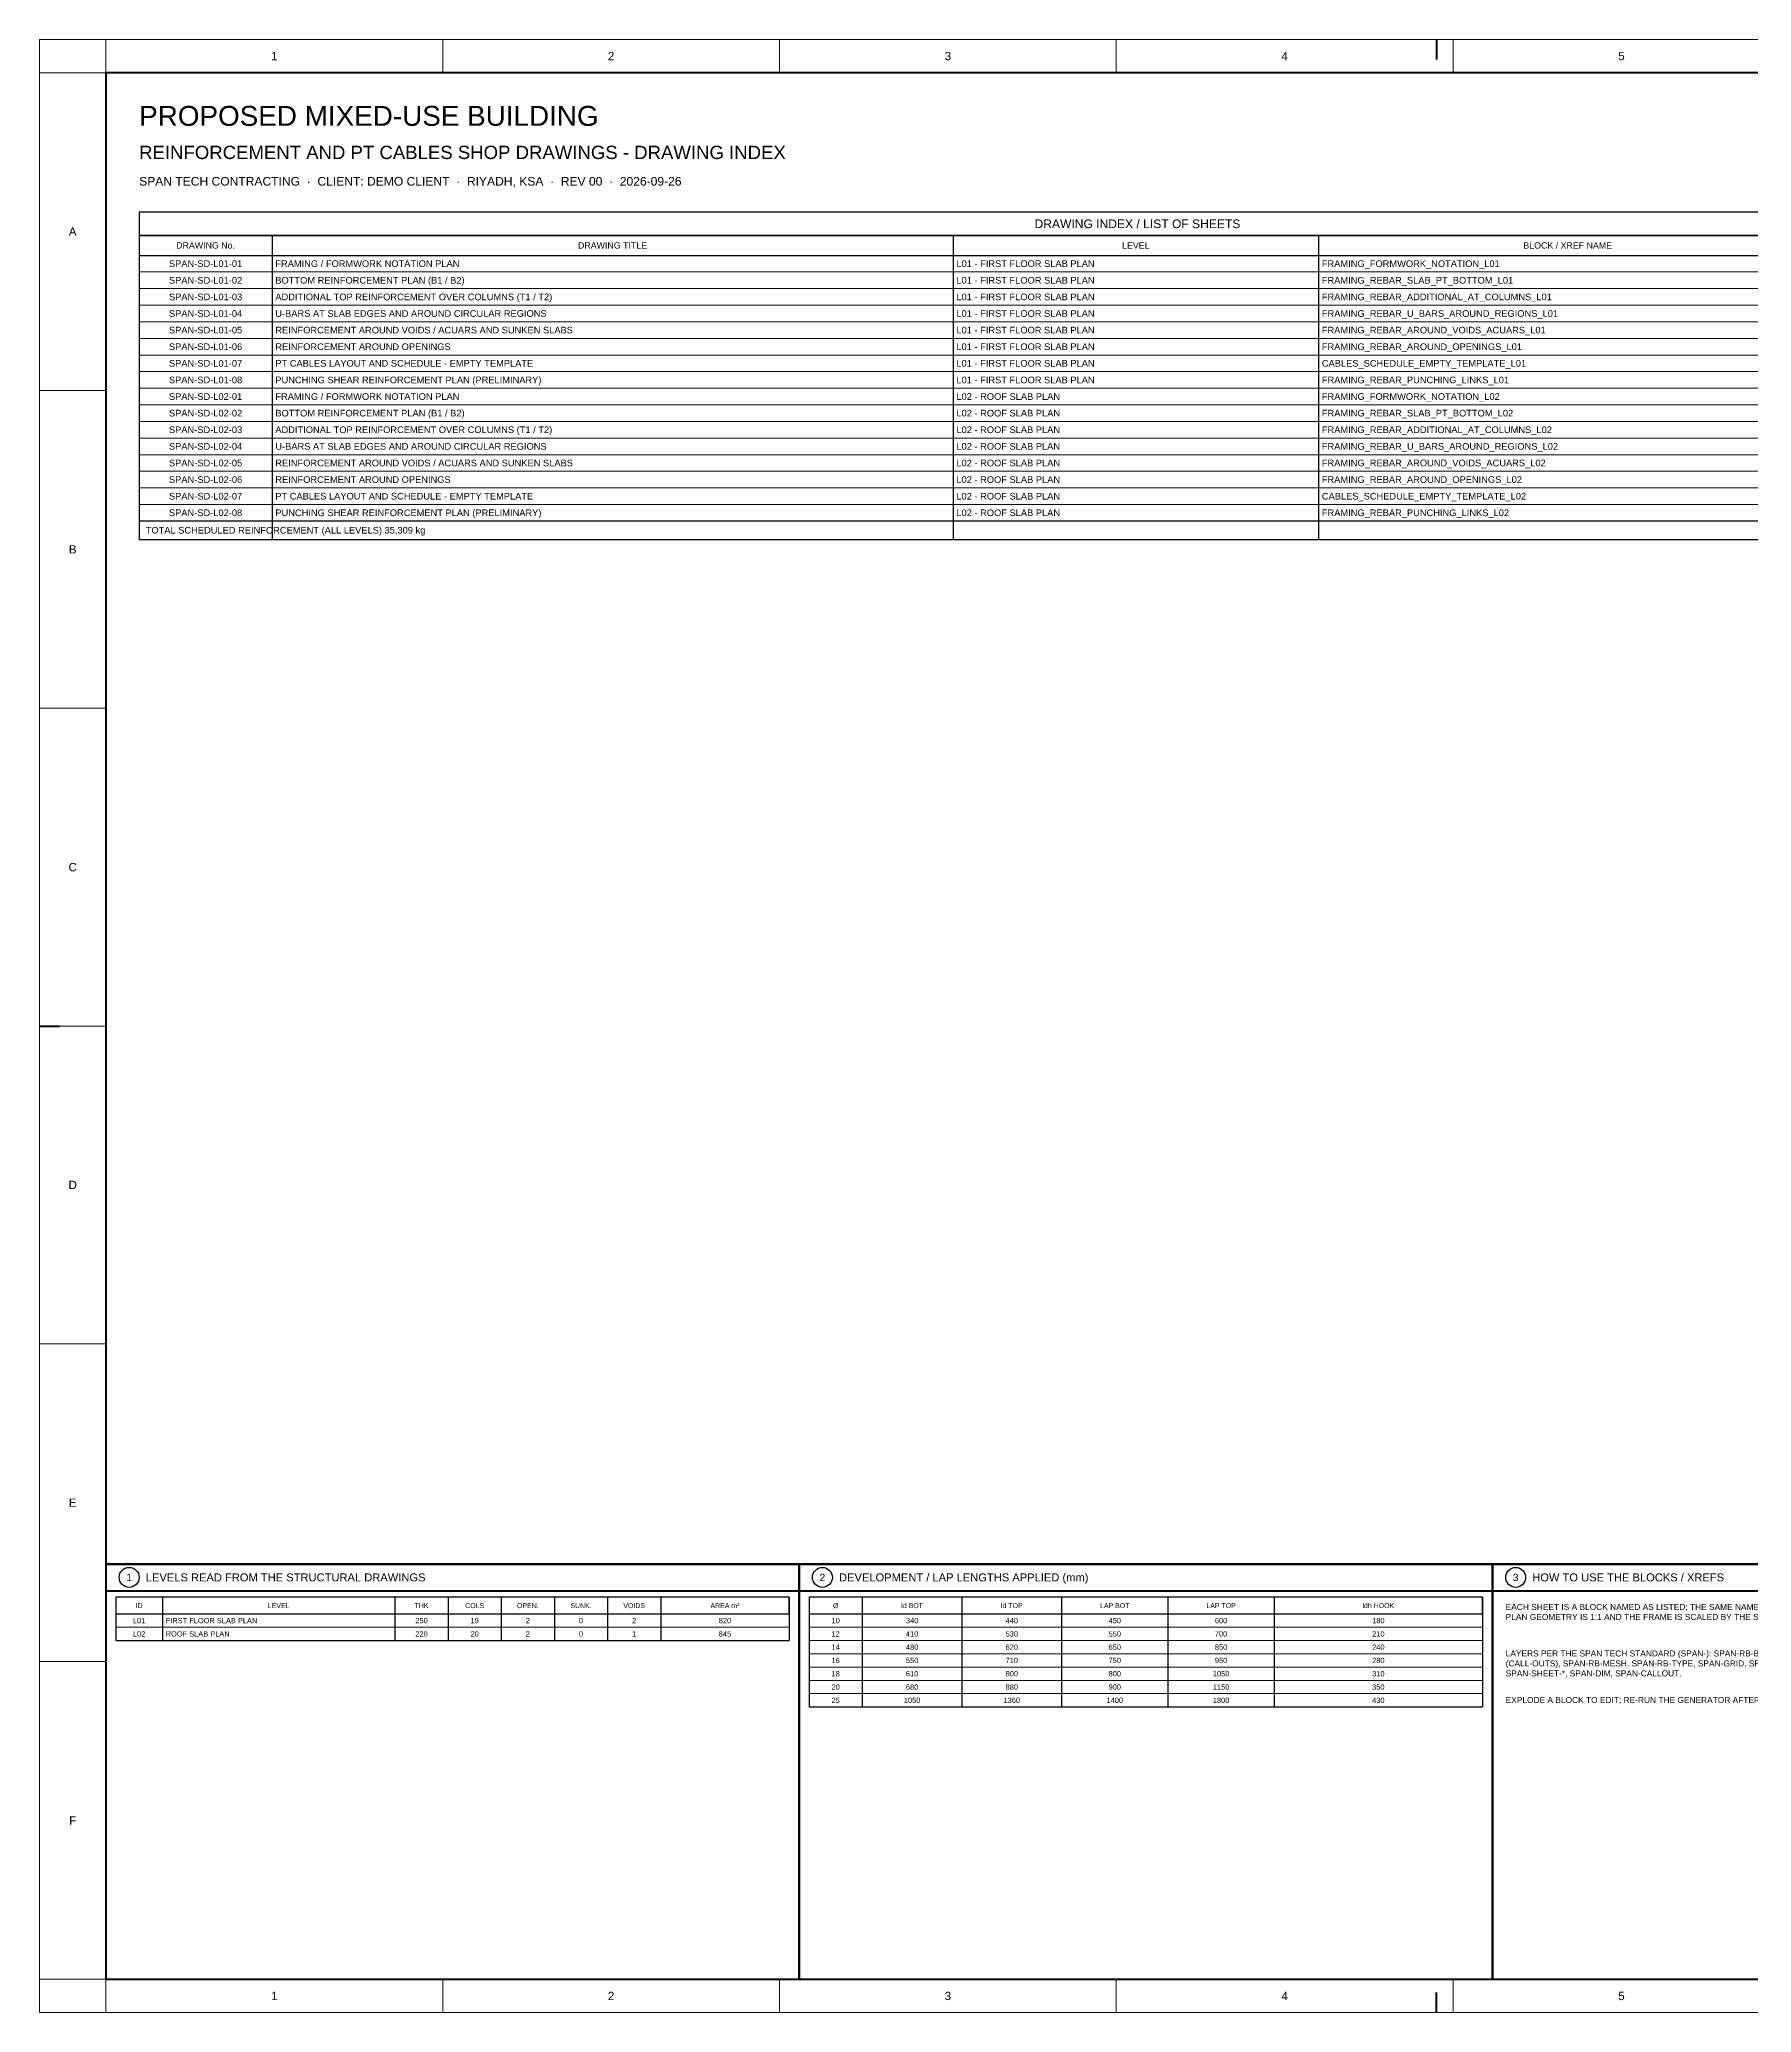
# Model space of a CAD drawing. Header units: millimetres. Extents: x 0 to 84100, y 0 to 59400.
# Drawn here: x 0 to 51533, y 0 to 59400 of the extents above; entities that cross this region are included whole.
import ezdxf
from ezdxf.enums import TextEntityAlignment as Align

# ---------------------------------------------------------------- set-up
doc = ezdxf.new("R2010")
doc.units = ezdxf.units.MM
doc.header["$LTSCALE"] = 25
doc.layers.get('0').update_dxf_attribs({"linetype": 'CONTINUOUS'})
for name, color, linetype in [('SPAN-CALLOUT', 3, 'CONTINUOUS'), ('SPAN-SHEET-NOTES', 7, 'CONTINUOUS'), ('SPAN-SHEET-SCHEDULE', 7, 'CONTINUOUS'), ('SPAN-SHEET-SCHEDULE-TEXT', 7, 'CONTINUOUS'), ('SPAN-SHEET-TEXT', 2, 'CONTINUOUS')]:
    doc.layers.add(name, color=color, linetype=linetype)
doc.layers.add('SPAN-SHEET-FRAME', color=7, linetype='CONTINUOUS', lineweight=50)
doc.layers.add('SPAN-SHEET-TITLE', color=7, linetype='CONTINUOUS', lineweight=25)
doc.styles.get("Standard").update_dxf_attribs({"font": 'arial.ttf'})

# ---------------------------------------------------------------- blocks, each defined once
blk = doc.blocks.new('SHOP_DRAWINGS_COVER_INDEX')
at = {"layer": 'SPAN-CALLOUT'}
for centre in [(2700, 13100), (23566.666667, 13100), (44433.333333, 13100)]:
    blk.add_circle(centre, 300, dxfattribs=at)
at = {"layer": 'SPAN-SHEET-FRAME', "lineweight": 13}
for p, q in [((2000, 58400), (2000, 59400)), ((12137.5, 58400), (12137.5, 59400)), ((22275, 58400), (22275, 59400)), ((32412.5, 58400), (32412.5, 59400)), ((42550, 58400), (42550, 59400)), ((0, 58400), (2000, 58400)), ((0, 48833.333333), (2000, 48833.333333)), ((0, 39266.666667), (2000, 39266.666667)), ((0, 29700), (2000, 29700)), ((0, 20133.333333), (2000, 20133.333333)), ((0, 10566.666667), (2000, 10566.666667)), ((0, 1000), (2000, 1000)), ((2000, 0), (2000, 1000)), ((12137.5, 0), (12137.5, 1000)), ((22275, 0), (22275, 1000)), ((32412.5, 0), (32412.5, 1000)), ((42550, 0), (42550, 1000))]:
    blk.add_line(p, q, dxfattribs=at)
at = {"layer": 'SPAN-SHEET-FRAME'}
for p, q in [((42050, 59400), (42050, 58800)), ((0, 29700), (600, 29700)), ((2000, 13500), (64600, 13500)), ((2000, 12700), (22866.666667, 12700)), ((22866.666667, 12700), (43733.333333, 12700)), ((43733.333333, 12700), (64600, 12700)), ((42050, 0), (42050, 600))]:
    blk.add_line(p, q, dxfattribs=at)
at = {"layer": 'SPAN-SHEET-FRAME', "lineweight": 13}
blk.add_lwpolyline([(0, 0), (84100, 0), (84100, 59400), (0, 59400)], close=True, dxfattribs=at)
at = {"layer": 'SPAN-SHEET-FRAME'}
for points in [[(2000, 1000), (83100, 1000), (83100, 58400), (2000, 58400)], [(2000, 1000), (22866.666667, 1000), (22866.666667, 13500), (2000, 13500)], [(22866.666667, 1000), (43733.333333, 1000), (43733.333333, 13500), (22866.666667, 13500)], [(43733.333333, 1000), (64600, 1000), (64600, 13500), (43733.333333, 13500)]]:
    blk.add_lwpolyline(points, close=True, dxfattribs=at)
at = {"layer": 'SPAN-SHEET-SCHEDULE'}
for p, q in [((3000, 53500), (3000, 44350)), ((7000, 53500), (7000, 44350)), ((27500, 53500), (27500, 44350)), ((38500, 53500), (38500, 44350)), ((3000, 44350), (63100, 44350)), ((2300, 12500), (2300, 11200)), ((3700, 12500), (3700, 11200)), ((10700, 12500), (10700, 11200)), ((12300, 12500), (12300, 11200)), ((13900, 12500), (13900, 11200)), ((15500, 12500), (15500, 11200)), ((17100, 12500), (17100, 11200)), ((18700, 12500), (18700, 11200)), ((22566.666667, 12500), (22566.666667, 11200)), ((23166.666667, 12500), (23166.666667, 9200)), ((24766.666667, 12500), (24766.666667, 9200)), ((27766.666667, 12500), (27766.666667, 9200)), ((30766.666667, 12500), (30766.666667, 9200)), ((33966.666667, 12500), (33966.666667, 9200)), ((37166.666667, 12500), (37166.666667, 9200)), ((43433.333333, 12500), (43433.333333, 9200)), ((2300, 11200), (22566.666667, 11200)), ((23166.666667, 9200), (43433.333333, 9200))]:
    blk.add_line(p, q, dxfattribs=at)
at = {"layer": 'SPAN-SHEET-SCHEDULE', "lineweight": 5}
for p, q in [((3000, 52400), (63100, 52400)), ((3000, 51900), (63100, 51900)), ((3000, 51400), (63100, 51400)), ((3000, 50900), (63100, 50900)), ((3000, 50400), (63100, 50400)), ((3000, 49900), (63100, 49900)), ((3000, 49400), (63100, 49400)), ((3000, 48900), (63100, 48900)), ((3000, 48400), (63100, 48400)), ((3000, 47900), (63100, 47900)), ((3000, 47400), (63100, 47400)), ((3000, 46900), (63100, 46900)), ((3000, 46400), (63100, 46400)), ((3000, 45900), (63100, 45900)), ((3000, 45400), (63100, 45400)), ((3000, 44900), (63100, 44900)), ((2300, 11600), (22566.666667, 11600)), ((23166.666667, 11600), (43433.333333, 11600)), ((2300, 11200), (22566.666667, 11200)), ((23166.666667, 11200), (43433.333333, 11200)), ((23166.666667, 10800), (43433.333333, 10800)), ((23166.666667, 10400), (43433.333333, 10400)), ((23166.666667, 10000), (43433.333333, 10000)), ((23166.666667, 9600), (43433.333333, 9600)), ((23166.666667, 9200), (43433.333333, 9200))]:
    blk.add_line(p, q, dxfattribs=at)
at = {"layer": 'SPAN-SHEET-SCHEDULE'}
for points in [[(3000, 53500), (63100, 53500), (63100, 54200), (3000, 54200)], [(3000, 52900), (63100, 52900), (63100, 53500), (3000, 53500)], [(3000, 44350), (63100, 44350), (63100, 44900), (3000, 44900)], [(2300, 12000), (22566.666667, 12000), (22566.666667, 12500), (2300, 12500)], [(23166.666667, 12000), (43433.333333, 12000), (43433.333333, 12500), (23166.666667, 12500)]]:
    blk.add_lwpolyline(points, close=True, dxfattribs=at)
at = {"layer": 'SPAN-CALLOUT'}
for s, p in [('1', (2700, 13100)), ('2', (23566.666667, 13100)), ('3', (44433.333333, 13100))]:
    blk.add_text(s, height=220, dxfattribs=at).set_placement(p, align=Align.MIDDLE_CENTER)
at = {"layer": 'SPAN-SHEET-FRAME'}
for s, p in [('1', (7068.75, 58900)), ('2', (17206.25, 58900)), ('3', (27343.75, 58900)), ('4', (37481.25, 58900)), ('5', (47618.75, 58900)), ('A', (1000, 53616.666667)), ('B', (1000, 44050)), ('C', (1000, 34483.333333)), ('D', (1000, 24916.666667)), ('E', (1000, 15350)), ('F', (1000, 5783.333333)), ('1', (7068.75, 500)), ('2', (17206.25, 500)), ('3', (27343.75, 500)), ('4', (37481.25, 500)), ('5', (47618.75, 500))]:
    blk.add_text(s, height=250, dxfattribs=at).set_placement(p, align=Align.MIDDLE_CENTER)
at = {"layer": 'SPAN-SHEET-NOTES', "char_height": 180, "width": 20066.666667, "attachment_point": 1}
for s, insert in [('EACH SHEET IS A BLOCK NAMED AS LISTED; THE SAME NAME IS ALSO A STAND-ALONE DXF FOR XREF ATTACH. INSERT OR XREF AT 0,0, SCALE 1, UNITS mm; PLAN GEOMETRY IS 1:1 AND THE FRAME IS SCALED BY THE SHEET SCALE.', (44133.333333, 12300)), ('LAYERS PER THE SPAN TECH STANDARD (SPAN-): SPAN-RB-B1 / B2 / T1 / T2 (BARS), SPAN-RB-UBAR, SPAN-RB-TRIM, SPAN-RB-PUNCH, SPAN-RB-TEXT (CALL-OUTS), SPAN-RB-MESH, SPAN-RB-TYPE, SPAN-GRID, SPAN-SLAB-EDGE, SPAN-COL, SPAN-BEAM, SPAN-OPENING, SPAN-SUNKEN, SPAN-VOID, SPAN-PT-*, SPAN-SHEET-*, SPAN-DIM, SPAN-CALLOUT.', (44133.333333, 10900)), ('EXPLODE A BLOCK TO EDIT; RE-RUN THE GENERATOR AFTER THE CONSULTANT REVISES THE G.A. AND RE-ATTACH.', (44133.333333, 9500))]:
    blk.add_mtext(s, dxfattribs=dict(at, insert=insert))
at = {"layer": 'SPAN-SHEET-SCHEDULE-TEXT'}
for s, height, p in [('DRAWING No.', 190, (5000, 53200)), ('DRAWING TITLE', 190, (17250, 53200)), ('LEVEL', 190, (33000, 53200)), ('BLOCK / XREF NAME', 190, (46000, 53200)), ('SPAN-SD-L01-01', 200, (5000, 52650)), ('SPAN-SD-L01-02', 200, (5000, 52150)), ('SPAN-SD-L01-03', 200, (5000, 51650)), ('SPAN-SD-L01-04', 200, (5000, 51150)), ('SPAN-SD-L01-05', 200, (5000, 50650)), ('SPAN-SD-L01-06', 200, (5000, 50150)), ('SPAN-SD-L01-07', 200, (5000, 49650)), ('SPAN-SD-L01-08', 200, (5000, 49150)), ('SPAN-SD-L02-01', 200, (5000, 48650)), ('SPAN-SD-L02-02', 200, (5000, 48150)), ('SPAN-SD-L02-03', 200, (5000, 47650)), ('SPAN-SD-L02-04', 200, (5000, 47150)), ('SPAN-SD-L02-05', 200, (5000, 46650)), ('SPAN-SD-L02-06', 200, (5000, 46150)), ('SPAN-SD-L02-07', 200, (5000, 45650)), ('SPAN-SD-L02-08', 200, (5000, 45150)), ('L01', 160, (3000, 11800)), ('ID', 150, (3000, 12250)), ('LEVEL', 150, (7200, 12250)), ('THK', 150, (11500, 12250)), ('250', 160, (11500, 11800)), ('COLS', 150, (13100, 12250)), ('19', 160, (13100, 11800)), ('OPEN.', 150, (14700, 12250)), ('2', 160, (14700, 11800)), ('SUNK.', 150, (16300, 12250)), ('0', 160, (16300, 11800)), ('VOIDS', 150, (17900, 12250)), ('2', 160, (17900, 11800)), ('AREA m²', 150, (20633.333333, 12250)), ('820', 160, (20633.333333, 11800)), ('10', 160, (23966.666667, 11800)), ('Ø', 150, (23966.666667, 12250)), ('ld BOT', 150, (26266.666667, 12250)), ('340', 160, (26266.666667, 11800)), ('ld TOP', 150, (29266.666667, 12250)), ('440', 160, (29266.666667, 11800)), ('LAP BOT', 150, (32366.666667, 12250)), ('450', 160, (32366.666667, 11800)), ('LAP TOP', 150, (35566.666667, 12250)), ('600', 160, (35566.666667, 11800)), ('ldh HOOK', 150, (40300, 12250)), ('180', 160, (40300, 11800)), ('L02', 160, (3000, 11400)), ('220', 160, (11500, 11400)), ('20', 160, (13100, 11400)), ('2', 160, (14700, 11400)), ('0', 160, (16300, 11400)), ('1', 160, (17900, 11400)), ('845', 160, (20633.333333, 11400)), ('12', 160, (23966.666667, 11400)), ('410', 160, (26266.666667, 11400)), ('530', 160, (29266.666667, 11400)), ('550', 160, (32366.666667, 11400)), ('700', 160, (35566.666667, 11400)), ('210', 160, (40300, 11400)), ('14', 160, (23966.666667, 11000)), ('480', 160, (26266.666667, 11000)), ('620', 160, (29266.666667, 11000)), ('650', 160, (32366.666667, 11000)), ('850', 160, (35566.666667, 11000)), ('240', 160, (40300, 11000)), ('16', 160, (23966.666667, 10600)), ('18', 160, (23966.666667, 10200)), ('550', 160, (26266.666667, 10600)), ('610', 160, (26266.666667, 10200)), ('800', 160, (29266.666667, 10200)), ('710', 160, (29266.666667, 10600)), ('800', 160, (32366.666667, 10200)), ('750', 160, (32366.666667, 10600)), ('1050', 160, (35566.666667, 10200)), ('950', 160, (35566.666667, 10600)), ('310', 160, (40300, 10200)), ('280', 160, (40300, 10600)), ('20', 160, (23966.666667, 9800)), ('680', 160, (26266.666667, 9800)), ('880', 160, (29266.666667, 9800)), ('900', 160, (32366.666667, 9800)), ('1150', 160, (35566.666667, 9800)), ('350', 160, (40300, 9800)), ('25', 160, (23966.666667, 9400)), ('1050', 160, (26266.666667, 9400)), ('1360', 160, (29266.666667, 9400)), ('1400', 160, (32366.666667, 9400)), ('1800', 160, (35566.666667, 9400)), ('430', 160, (40300, 9400))]:
    blk.add_text(s, height=height, dxfattribs=at).set_placement(p, align=Align.MIDDLE_CENTER)
for s, height, p in [('FRAMING / FORMWORK NOTATION PLAN', 200, (7100, 52650)), ('L01 - FIRST FLOOR SLAB PLAN', 200, (27600, 52650)), ('FRAMING_FORMWORK_NOTATION_L01', 200, (38600, 52650)), ('ADDITIONAL TOP REINFORCEMENT OVER COLUMNS (T1 / T2)', 200, (7100, 51650)), ('BOTTOM REINFORCEMENT PLAN (B1 / B2)', 200, (7100, 52150)), ('L01 - FIRST FLOOR SLAB PLAN', 200, (27600, 52150)), ('L01 - FIRST FLOOR SLAB PLAN', 200, (27600, 51650)), ('FRAMING_REBAR_SLAB_PT_BOTTOM_L01', 200, (38600, 52150)), ('FRAMING_REBAR_ADDITIONAL_AT_COLUMNS_L01', 200, (38600, 51650)), ('U-BARS AT SLAB EDGES AND AROUND CIRCULAR REGIONS', 200, (7100, 51150)), ('L01 - FIRST FLOOR SLAB PLAN', 200, (27600, 51150)), ('FRAMING_REBAR_U_BARS_AROUND_REGIONS_L01', 200, (38600, 51150)), ('REINFORCEMENT AROUND VOIDS / ACUARS AND SUNKEN SLABS', 200, (7100, 50650)), ('L01 - FIRST FLOOR SLAB PLAN', 200, (27600, 50650)), ('FRAMING_REBAR_AROUND_VOIDS_ACUARS_L01', 200, (38600, 50650)), ('REINFORCEMENT AROUND OPENINGS', 200, (7100, 50150)), ('L01 - FIRST FLOOR SLAB PLAN', 200, (27600, 50150)), ('FRAMING_REBAR_AROUND_OPENINGS_L01', 200, (38600, 50150)), ('PT CABLES LAYOUT AND SCHEDULE - EMPTY TEMPLATE', 200, (7100, 49650)), ('L01 - FIRST FLOOR SLAB PLAN', 200, (27600, 49650)), ('CABLES_SCHEDULE_EMPTY_TEMPLATE_L01', 200, (38600, 49650)), ('PUNCHING SHEAR REINFORCEMENT PLAN (PRELIMINARY)', 200, (7100, 49150)), ('FRAMING / FORMWORK NOTATION PLAN', 200, (7100, 48650)), ('L01 - FIRST FLOOR SLAB PLAN', 200, (27600, 49150)), ('L02 - ROOF SLAB PLAN', 200, (27600, 48650)), ('FRAMING_REBAR_PUNCHING_LINKS_L01', 200, (38600, 49150)), ('FRAMING_FORMWORK_NOTATION_L02', 200, (38600, 48650)), ('BOTTOM REINFORCEMENT PLAN (B1 / B2)', 200, (7100, 48150)), ('L02 - ROOF SLAB PLAN', 200, (27600, 48150)), ('FRAMING_REBAR_SLAB_PT_BOTTOM_L02', 200, (38600, 48150)), ('ADDITIONAL TOP REINFORCEMENT OVER COLUMNS (T1 / T2)', 200, (7100, 47650)), ('L02 - ROOF SLAB PLAN', 200, (27600, 47650)), ('FRAMING_REBAR_ADDITIONAL_AT_COLUMNS_L02', 200, (38600, 47650)), ('U-BARS AT SLAB EDGES AND AROUND CIRCULAR REGIONS', 200, (7100, 47150)), ('L02 - ROOF SLAB PLAN', 200, (27600, 47150)), ('FRAMING_REBAR_U_BARS_AROUND_REGIONS_L02', 200, (38600, 47150)), ('REINFORCEMENT AROUND VOIDS / ACUARS AND SUNKEN SLABS', 200, (7100, 46650)), ('L02 - ROOF SLAB PLAN', 200, (27600, 46650)), ('FRAMING_REBAR_AROUND_VOIDS_ACUARS_L02', 200, (38600, 46650)), ('REINFORCEMENT AROUND OPENINGS', 200, (7100, 46150)), ('PT CABLES LAYOUT AND SCHEDULE - EMPTY TEMPLATE', 200, (7100, 45650)), ('L02 - ROOF SLAB PLAN', 200, (27600, 46150)), ('L02 - ROOF SLAB PLAN', 200, (27600, 45650)), ('CABLES_SCHEDULE_EMPTY_TEMPLATE_L02', 200, (38600, 45650)), ('FRAMING_REBAR_AROUND_OPENINGS_L02', 200, (38600, 46150)), ('PUNCHING SHEAR REINFORCEMENT PLAN (PRELIMINARY)', 200, (7100, 45150)), ('L02 - ROOF SLAB PLAN', 200, (27600, 45150)), ('FRAMING_REBAR_PUNCHING_LINKS_L02', 200, (38600, 45150)), ('TOTAL SCHEDULED REINFORCEMENT (ALL LEVELS) 35,309 kg', 200, (3200, 44625)), ('FIRST FLOOR SLAB PLAN', 160, (3800, 11800)), ('ROOF SLAB PLAN', 160, (3800, 11400))]:
    blk.add_text(s, height=height, dxfattribs=at).set_placement(p, align=Align.MIDDLE_LEFT)
at = {"layer": 'SPAN-SHEET-TEXT'}
for s, height, p in [('PROPOSED MIXED-USE BUILDING', 600, (3000, 56800)), ('REINFORCEMENT AND PT CABLES SHOP DRAWINGS - DRAWING INDEX', 400, (3000, 55800))]:
    blk.add_text(s, height=height, dxfattribs=at).set_placement(p)
blk.add_text('DRAWING INDEX / LIST OF SHEETS', height=260, dxfattribs=at).set_placement((33050, 53850), align=Align.MIDDLE_CENTER)
for s, p in [('LEVELS READ FROM THE STRUCTURAL DRAWINGS', (3200, 13100)), ('DEVELOPMENT / LAP LENGTHS APPLIED (mm)', (24066.666667, 13100)), ('HOW TO USE THE BLOCKS / XREFS', (44933.333333, 13100))]:
    blk.add_text(s, height=240, dxfattribs=at).set_placement(p, align=Align.MIDDLE_LEFT)
at = {"layer": 'SPAN-SHEET-TITLE'}
blk.add_text('SPAN TECH CONTRACTING  ·  CLIENT: DEMO CLIENT  ·  RIYADH, KSA  ·  REV 00  ·  2026-09-26', height=260, dxfattribs=at).set_placement((3000, 55000))

msp = doc.modelspace()

# ---------------------------------------------------------------- block references
msp.add_blockref('SHOP_DRAWINGS_COVER_INDEX', (0, 0))

doc.saveas('drawing.dxf')
